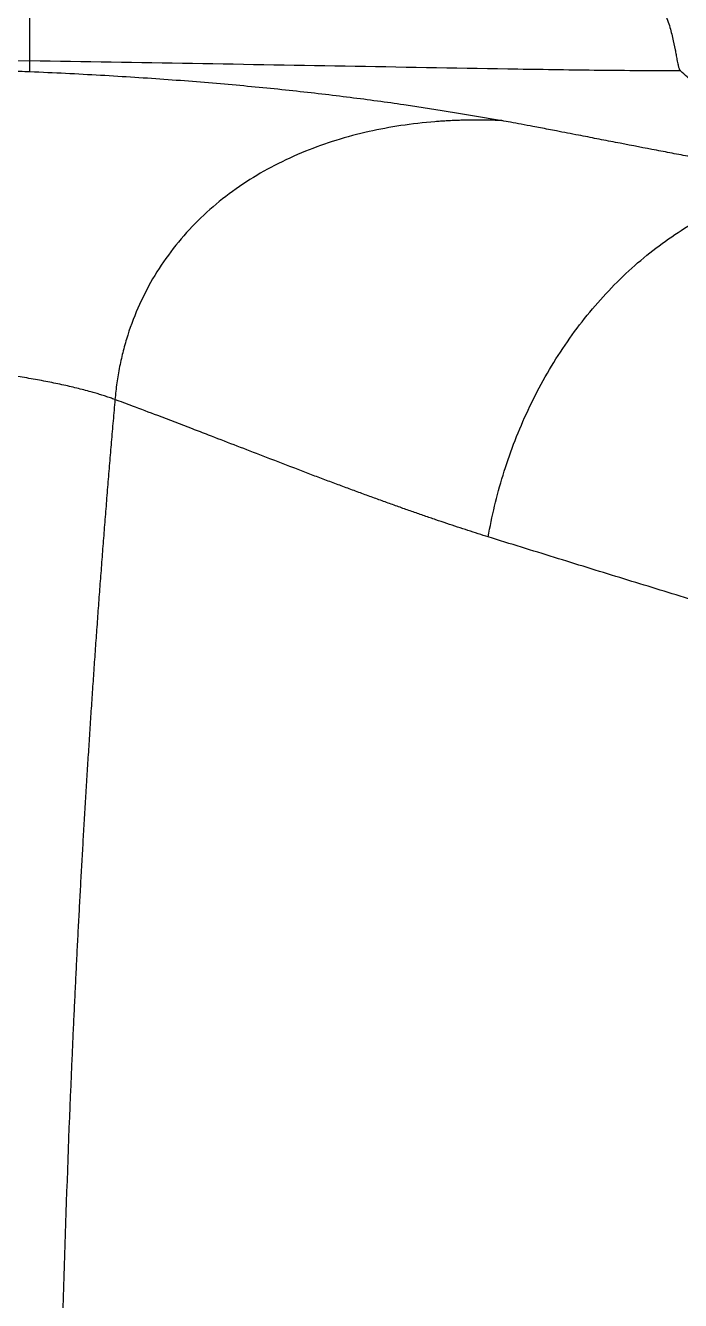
# Model space of a CAD drawing. Extents: x 526 to 610, y 679 to 808.
# Drawn here: x 555.31 to 559.03, y 725.62 to 732.86 of the extents above; entities that cross this region are included whole.
import ezdxf

# ---------------------------------------------------------------- set-up
doc = ezdxf.new("R2010")
doc.units = 0
doc.header["$MEASUREMENT"] = 0
doc.layers.add('1', color=4, linetype='Continuous')

# ---------------------------------------------------------------- blocks, each defined once
blk = doc.blocks.new('JETSETTER LX')
at = {"layer": '1', "color": 3, "linetype": 'Continuous', "lineweight": 25, "flags": 128}
blk.add_lwpolyline([(29.2109, 35.7192), (29.2109, 35.7493), (29.2109, 35.7794)], dxfattribs=at)
at = {"layer": '1', "color": 3, "linetype": 'Continuous', "lineweight": 25}
for points, knots in [([(29.2109, 35.7794), (29.2109, 35.7799), (29.2109, 35.7808), (29.2109, 35.7827), (29.2109, 35.7851), (29.2109, 35.7879), (29.2109, 35.7912), (29.2109, 35.795), (29.2109, 35.7993), (29.2109, 35.8041), (29.2109, 35.8095), (29.2108, 35.8153), (29.2108, 35.8218), (29.2108, 35.8287), (29.2108, 35.8362), (29.2108, 35.8443), (29.2108, 35.8529), (29.2108, 35.862), (29.2108, 35.8717), (29.2108, 35.8819), (29.2108, 35.8926), (29.2108, 35.9038), (29.2108, 35.9156), (29.2108, 35.9277), (29.2108, 35.9468), (29.2108, 35.9742), (29.2108, 36.012), (29.2109, 36.0536), (29.2109, 36.0865), (29.2109, 36.1094), (29.2109, 36.1218), (29.2109, 36.1369), (29.2109, 36.1546), (29.2109, 36.1749), (29.2109, 36.1978), (29.2109, 36.223), (29.2109, 36.2506), (29.2109, 36.2697), (29.2109, 36.2796)], [0, 0, 0, 0, 0.019362, 0.038985, 0.058865, 0.078997, 0.099378, 0.120002, 0.140863, 0.161956, 0.183273, 0.204807, 0.22655, 0.248493, 0.270627, 0.292942, 0.315427, 0.338072, 0.360865, 0.383795, 0.406848, 0.430013, 0.453275, 0.476621, 0.500037, 0.558943, 0.620691, 0.684966, 0.751387, 0.76548, 0.783193, 0.80446, 0.829194, 0.857284, 0.888593, 0.922954, 0.960167, 1, 1, 1, 1]), ([(32.7012, 36.2313), (32.7027, 36.2295), (32.7054, 36.2265), (32.7107, 36.2204), (32.7195, 36.2098), (32.7369, 36.1877), (32.7687, 36.1416), (32.8053, 36.0723), (32.8363, 35.9893), (32.8573, 35.9111), (32.8688, 35.8541), (32.8761, 35.8134), (32.8799, 35.7923), (32.8832, 35.7753), (32.8855, 35.7639), (32.8881, 35.7531), (32.8905, 35.7443), (32.893, 35.7369), (32.8957, 35.7308), (32.8984, 35.7262), (32.9002, 35.7242), (32.9011, 35.7233)], [0, 0, 0, 0, 0.008936, 0.015638, 0.031275, 0.062548, 0.125067, 0.249936, 0.374853, 0.499804, 0.624757, 0.68093, 0.749819, 0.770855, 0.81237, 0.847135, 0.87491, 0.909202, 0.941467, 0.971732, 1, 1, 1, 1]), ([(27.6007, 35.7539), (27.6103, 35.7539), (27.6301, 35.7538), (27.6607, 35.7538), (27.6928, 35.7537), (27.7266, 35.7535), (27.762, 35.7534), (27.8057, 35.7531), (27.8848, 35.7525), (28.0253, 35.751), (28.2084, 35.7483), (28.4064, 35.7445), (28.6039, 35.7399), (28.7875, 35.7348), (28.9275, 35.7302), (29.0186, 35.7269), (29.0841, 35.7244), (29.15, 35.7218), (29.1913, 35.7201), (29.2109, 35.7192)], [0, 0, 0, 0, 0.018443, 0.037833, 0.05817, 0.079453, 0.101684, 0.12486, 0.161734, 0.249626, 0.386226, 0.499364, 0.613436, 0.749614, 0.838883, 0.874838, 0.92087, 0.962592, 1, 1, 1, 1]), ([(32.9011, 35.7233), (32.7475, 35.7232), (32.4401, 35.7253), (32.1327, 35.7298), (31.6716, 35.7371), (31.3641, 35.7429), (30.749, 35.7537), (30.1338, 35.7643), (29.5185, 35.7745), (29.2109, 35.7794)], [0, 0, 0, 0, 0.125, 0.25, 0.25, 0.5, 0.5, 0.75, 1, 1, 1, 1]), ([(29.2109, 35.7192), (29.3473, 35.7134), (29.4811, 35.7068), (29.7427, 35.6919), (29.8704, 35.6837), (30.1193, 35.6657), (30.2405, 35.6559), (30.4763, 35.6348), (30.5909, 35.6235), (30.8136, 35.5995), (30.9217, 35.5869), (31.1316, 35.5604), (31.2334, 35.5466), (31.5295, 35.5036), (31.7145, 35.4729), (31.8873, 35.441)], [0, 0, 0, 0, 0.125, 0.125, 0.25, 0.25, 0.375, 0.375, 0.5, 0.5, 0.625, 0.625, 0.75, 0.75, 1, 1, 1, 1]), ([(33.2364, 35.4089), (33.2101, 35.4335), (33.1538, 35.4862), (33.0698, 35.5652), (32.9967, 35.6336), (32.9411, 35.6857), (32.9134, 35.7117), (32.9011, 35.7233)], [0, 0, 0, 0, 0.233991, 0.500001, 0.75, 0.888669, 1, 1, 1, 1]), ([(31.8873, 35.441), (31.875, 35.4415), (31.8505, 35.4424), (31.8139, 35.4434), (31.7779, 35.4439), (31.7424, 35.4441), (31.7074, 35.4438), (31.6729, 35.4432), (31.639, 35.4422), (31.6056, 35.4408), (31.5728, 35.4391), (31.5405, 35.437), (31.4542, 35.4306), (31.3181, 35.4152), (31.1303, 35.3802), (30.9493, 35.3321), (30.7699, 35.2683), (30.5997, 35.1902), (30.4358, 35.095), (30.2844, 34.9851), (30.145, 34.8586), (30.0219, 34.7183), (29.916, 34.5643), (29.8293, 34.3992), (29.7793, 34.2687), (29.7524, 34.1797), (29.7404, 34.1355), (29.7295, 34.0906), (29.7198, 34.0452), (29.7113, 33.9992), (29.7041, 33.9528), (29.698, 33.9059), (29.695, 33.8744), (29.6935, 33.8586)], [0, 0, 0, 0, 0.012224, 0.024282, 0.036171, 0.047889, 0.059436, 0.07081, 0.08201, 0.093034, 0.10388, 0.114549, 0.125038, 0.189571, 0.250046, 0.314126, 0.375046, 0.438762, 0.500039, 0.563409, 0.625022, 0.687847, 0.749989, 0.812158, 0.874962, 0.890256, 0.905647, 0.921133, 0.936716, 0.952394, 0.968167, 0.984036, 1, 1, 1, 1]), ([(33.5314, 35.132), (33.5124, 35.1352), (33.4733, 35.1419), (33.413, 35.1523), (33.3497, 35.1635), (33.2831, 35.1754), (33.2134, 35.188), (33.1328, 35.2029), (33.0421, 35.2198), (32.9419, 35.2387), (32.8409, 35.258), (32.7049, 35.2841), (32.5672, 35.3108), (32.4277, 35.3378), (32.316, 35.3594), (32.2092, 35.38), (32.1229, 35.3966), (32.0565, 35.4093), (31.9996, 35.42), (31.9407, 35.4311), (31.9038, 35.4379), (31.8873, 35.441)], [0, 0, 0, 0, 0.036382, 0.07459, 0.114635, 0.156527, 0.200273, 0.245879, 0.307643, 0.36952, 0.43182, 0.493804, 0.618862, 0.682091, 0.744826, 0.818794, 0.871827, 0.897081, 0.935759, 0.971317, 1, 1, 1, 1]), ([(31.8107, 33.0791), (31.831, 33.195), (31.8588, 33.3125), (31.9306, 33.5469), (31.9747, 33.6636), (32.0791, 33.8915), (32.1394, 34.0026), (32.275, 34.2142), (32.3502, 34.3146), (32.513, 34.5006), (32.6005, 34.5861), (32.7842, 34.7388), (32.8803, 34.806), (33.077, 34.9204), (33.1776, 34.9677), (33.379, 35.0422), (33.4798, 35.0694), (33.579, 35.0874)], [0, 0, 0, 0, 0.125, 0.125, 0.25, 0.25, 0.375, 0.375, 0.5, 0.5, 0.625, 0.625, 0.75, 0.75, 0.875, 0.875, 1, 1, 1, 1]), ([(29.6935, 33.8586), (29.6892, 33.8602), (29.6806, 33.8633), (29.6674, 33.8679), (29.654, 33.8725), (29.6405, 33.877), (29.6268, 33.8814), (29.6129, 33.8858), (29.599, 33.89), (29.5849, 33.8942), (29.5708, 33.8983), (29.5359, 33.9082), (29.4784, 33.9232), (29.3929, 33.9429), (29.3025, 33.9614), (29.2058, 33.9789), (29.1049, 33.9951), (28.9992, 34.0101), (28.8904, 34.0236), (28.7783, 34.0356), (28.6643, 34.046), (28.5488, 34.0548), (28.4327, 34.0617), (28.3401, 34.0656), (28.2711, 34.0678), (28.2254, 34.0689), (28.1798, 34.0697), (28.1343, 34.0701), (28.1043, 34.0701), (28.0892, 34.0701)], [0, 0, 0, 0, 0.013075, 0.02603, 0.038863, 0.05157, 0.064149, 0.076597, 0.088911, 0.101089, 0.113128, 0.125026, 0.188605, 0.250019, 0.313274, 0.375013, 0.438042, 0.500008, 0.562844, 0.625002, 0.687646, 0.749992, 0.812436, 0.874979, 0.899818, 0.924751, 0.949766, 0.974853, 1, 1, 1, 1]), ([(29.6935, 33.8586), (29.69, 33.8184), (29.683, 33.7381), (29.6727, 33.6175), (29.6626, 33.4967), (29.6526, 33.3756), (29.6428, 33.2543), (29.6332, 33.1328), (29.6237, 33.0111), (29.6144, 32.8891), (29.6052, 32.7669), (29.5962, 32.6445), (29.5873, 32.5218), (29.5786, 32.399), (29.5701, 32.2759), (29.5617, 32.1526), (29.5535, 32.0291), (29.5455, 31.9053), (29.5376, 31.7814), (29.5299, 31.6572), (29.5223, 31.5329), (29.5149, 31.4084), (29.5077, 31.2836), (29.5007, 31.1587), (29.4938, 31.0336), (29.4871, 30.9083), (29.4806, 30.7829), (29.4742, 30.6572), (29.4681, 30.5314), (29.4621, 30.4054), (29.4562, 30.2793), (29.4506, 30.1529), (29.433, 29.7486), (29.4076, 29.0648), (29.3823, 28.0992), (29.3675, 27.1288), (29.3636, 26.154), (29.3706, 25.1823), (29.3854, 24.3748), (29.4026, 23.7323), (29.4181, 23.2487), (29.4364, 22.7659), (29.4538, 22.363), (29.4692, 22.0398), (29.4815, 21.7963), (29.4944, 21.5534), (29.508, 21.3112), (29.5222, 21.0696), (29.537, 20.8287), (29.5525, 20.5885), (29.5686, 20.3489), (29.5853, 20.1099), (29.6026, 19.8717), (29.6206, 19.6341), (29.6391, 19.3971), (29.6582, 19.1608), (29.678, 18.9252), (29.6983, 18.6901), (29.7123, 18.5338), (29.7193, 18.4557)], [0, 0, 0, 0, 0.007919, 0.015847, 0.023784, 0.031731, 0.039687, 0.047653, 0.055629, 0.063616, 0.071613, 0.07962, 0.087638, 0.095666, 0.103703, 0.111751, 0.119809, 0.127876, 0.135952, 0.144038, 0.152133, 0.160237, 0.16835, 0.176472, 0.184602, 0.192741, 0.200888, 0.209044, 0.217207, 0.225379, 0.233558, 0.241746, 0.249941, 0.312148, 0.37446, 0.437011, 0.499935, 0.562973, 0.624949, 0.656229, 0.687489, 0.718733, 0.749967, 0.765807, 0.781616, 0.797395, 0.813143, 0.828861, 0.844551, 0.860213, 0.875847, 0.891454, 0.907035, 0.92259, 0.93812, 0.953625, 0.969106, 0.984565, 1, 1, 1, 1]), ([(31.8107, 33.0791), (31.7918, 33.085), (31.7534, 33.0971), (31.6952, 33.1158), (31.6357, 33.1352), (31.5749, 33.1555), (31.5127, 33.1765), (31.4492, 33.1983), (31.3844, 33.2209), (31.3182, 33.2442), (31.2507, 33.2683), (31.1819, 33.2932), (31.1118, 33.3188), (31.0403, 33.3451), (30.9676, 33.3722), (30.8935, 33.3999), (30.818, 33.4284), (30.6916, 33.4766), (30.4931, 33.5531), (30.2906, 33.6312), (30.0976, 33.7056), (29.9542, 33.7605), (29.8075, 33.8162), (29.7266, 33.8463), (29.6935, 33.8586)], [0, 0, 0, 0, 0.026418, 0.053497, 0.081238, 0.10964, 0.138705, 0.168431, 0.198819, 0.229869, 0.261581, 0.293955, 0.326991, 0.360689, 0.395048, 0.430069, 0.465752, 0.502096, 0.609623, 0.748238, 0.790749, 0.88478, 0.95283, 1, 1, 1, 1]), ([(34.038, 32.3897), (33.9524, 32.4166), (33.7706, 32.4737), (33.5712, 32.5365), (33.4336, 32.5793), (33.3433, 32.6072), (33.1711, 32.6599), (32.9004, 32.7424), (32.5551, 32.8484), (32.1843, 32.963), (31.9358, 33.0402), (31.8107, 33.0791)], [0, 0, 0, 0, 0.115031, 0.244338, 0.268336, 0.300105, 0.365765, 0.49981, 0.664174, 0.830905, 1, 1, 1, 1])]:
    blk.add_open_spline(points, degree=3, knots=knots, dxfattribs=at)
blk.add_open_spline([(25.2565, 35.8832), (26.5749, 35.8291), (27.8926, 35.8002), (29.2109, 35.7794)], degree=3, dxfattribs=at)

msp = doc.modelspace()

# ---------------------------------------------------------------- block references
at = {"layer": '1'}
msp.add_blockref('JETSETTER LX', (526.127, 696.8772), dxfattribs=at)

doc.saveas('drawing.dxf')
